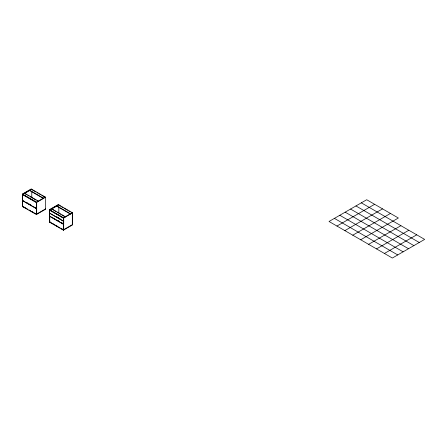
<?xml version="1.0" encoding="UTF-8"?>
<svg xmlns="http://www.w3.org/2000/svg" width="447" height="447" viewBox="0 0 447 447"><rect width="100%" height="100%" fill="white"/><g stroke="black" fill="none" stroke-linecap="round" stroke-linejoin="round"><path stroke-width="0.67" d="M22.35 206.084L22.35 194.076L31.217 188.958L45.56 197.239L45.56 209.246L36.347 214.549L22.411 206.503L22.411 200.58L24.44 201.424M22.635 194.238L31.502 189.12M22.411 194.534L22.696 194.367L36.632 202.413L36.347 208.498L22.411 200.457L22.411 194.534L36.347 202.575L36.347 208.498M22.411 200.457L22.696 200.29M22.411 206.503L26.183 208.352M36.347 202.575L45.56 197.239M22.411 200.58L36.347 208.626L36.632 208.464L36.632 214.387M51.779 223.075L49.388 221.695L49.388 209.688L58.255 204.57L72.598 212.85L72.598 224.858L63.385 230.16L49.455 222.114L49.455 216.192L50.897 216.7M58.54 204.732L49.673 209.85L49.673 221.533M49.421 210.124L49.706 209.961L63.731 218.058L63.446 218.225L49.421 210.124L49.421 213.012L63.446 221.109L63.446 218.225M49.421 213.012L49.706 209.961M49.421 213.102L49.706 212.94L49.421 216.063L49.421 213.102L63.446 221.204L63.731 229.646L72.598 224.528L72.313 224.366L72.313 212.683L63.446 217.801L63.446 218.13M49.455 222.114L50.897 222.623M61.345 228.657L63.67 229.993L63.731 217.968L72.598 212.85M63.446 221.204L63.731 220.947M63.385 230.16L63.385 224.238L63.731 223.997L60.809 222.31M336.949 226.053L374.625 204.301M344.861 230.624L382.537 208.872M352.778 235.195L390.454 213.442M360.695 239.765L398.372 218.013L366.708 199.731L329.031 221.483L392.354 258.042L424.65 239.396L361.327 202.837M368.607 244.336L400.903 225.69M376.525 248.901L408.821 230.255M384.437 253.471L416.733 234.826M355.946 205.944L419.269 242.503M350.56 209.051L413.883 245.615M345.179 212.163L408.502 248.722M339.798 215.27L403.121 251.829M334.412 218.376L397.735 254.935M32.374 189.953L35.889 191.987M37.062 192.663L38.235 193.339M39.409 194.015L40.582 194.691M41.755 195.373L45.276 197.401L45.276 197.071L36.408 202.189L36.408 202.519M60.585 206.24L58.825 204.899L49.958 210.017L49.958 210.341M61.759 206.916L62.932 207.598M64.1 208.274L67.62 210.302M68.793 210.984L69.967 211.66M71.14 212.336L72.313 213.012M70.442 213.761L56.959 205.978L56.959 206.302L70.442 214.091M25.406 193.976L26.58 194.652M27.753 195.328L28.926 196.004M30.1 196.686L35.961 200.072M37.135 200.748L38.308 201.424L38.308 201.094L24.82 193.305L24.82 193.635M55.964 211.615L51.858 208.917L65.346 216.706L65.346 217.035L61.826 215.001M57.138 212.297L58.311 212.973M59.485 213.649L60.658 214.325M22.35 194.076L36.693 202.357L36.693 214.364M49.388 209.688L63.731 217.968M45.276 208.755L45.56 208.917L36.693 214.035L36.408 213.873M56.719 216.896L58.473 217.912M56.719 216.991L58.473 218.002M59.641 218.678L60.809 219.348M26.183 202.301L27.34 202.972M29.083 203.977L30.826 204.983M35.469 207.665L36.632 208.336M57.886 220.622L59.054 221.299M26.183 202.43L27.34 203.1M29.083 204.106L30.826 205.112M34.307 207.123L36.632 208.464M52.059 217.371L53.221 218.041M54.383 218.712L56.121 219.717M57.864 220.723L59.026 221.394M60.764 222.399L63.67 224.07M49.421 216.063L63.446 224.165M49.455 216.192L63.385 224.238M22.35 205.754L22.635 205.922M49.388 221.366L49.958 221.695M23.546 206.777L25.339 207.81M26.535 208.498L27.731 209.19M28.926 209.878L30.117 210.571M31.91 211.604L33.106 212.297M34.302 212.984L35.497 213.677M52.975 223.768L54.769 224.802M55.964 225.489L57.16 226.182M61.34 228.596L63.731 229.976M29.664 210.364L30.826 211.034M31.988 211.705L33.145 212.375M34.307 213.046L35.469 213.716M52.059 223.293L53.221 223.964M54.383 224.634L60.189 227.987M58.825 206.955L58.825 213.141M49.74 216.03L49.74 221.952M36.347 208.626L36.347 214.549M31.787 189.617L31.787 189.288L22.92 194.406L22.92 194.736M31.787 191.35L31.787 197.529M43.404 198.15L29.915 190.366L29.915 190.696L43.404 198.479L43.404 198.15"/></g></svg>
